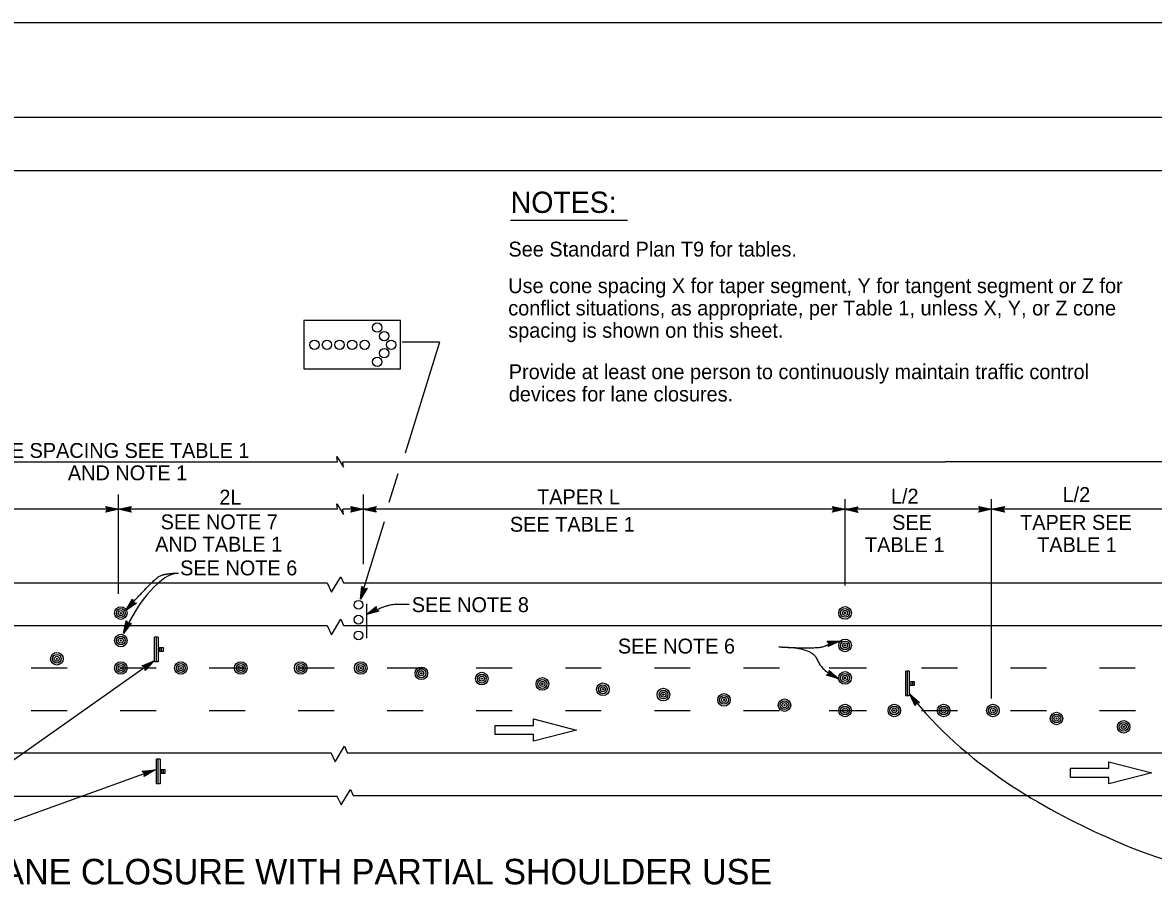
# Model space of a CAD drawing. Extents: x -894 to 866, y -476 to 714.
# Drawn here: x -254 to 279, y 306 to 714 of the extents above; entities that cross this region are included whole.
import ezdxf

# ---------------------------------------------------------------- set-up
doc = ezdxf.new("R2010")
doc.units = 0
for name, color, linetype in [('10 Sheet Format', 7, 'Continuous'), ('56 Stage 3 Anno', 7, 'Continuous'), ('57 Undefined', 7, 'Continuous'), ('60 Nongeo Data', 7, 'Continuous')]:
    doc.layers.add(name, color=color, linetype=linetype)

msp = doc.modelspace()

# ---------------------------------------------------------------- linework, layer by layer
at = {"layer": '10 Sheet Format'}
for p, q in [((836.54, 668.95), (-863.46, 668.95)), ((-813.45, 643.96), (811.55, 643.96))]:
    msp.add_line(p, q, dxfattribs=at)
for points in [[(-894.04, 713.56), (865.95, 713.56), (865.95, -476.44), (-894.04, -476.44)], [(-863.46, -431.05), (836.54, -431.05), (836.54, 668.95), (-863.46, 668.95)]]:
    msp.add_lwpolyline(points, close=True, dxfattribs=at)
at = {"layer": '56 Stage 3 Anno'}
for p, q in [((-57.46, 563.19), (-75.01, 563.19)), ((-57.46, 563.19), (-73.69, 510.93)), ((-386.56, 506.86), (-105.54, 506.86)), ((-103.04, 506.86), (180.57, 506.86)), ((499.2, 506.86), (180.57, 506.86)), ((-77.07, 501.27), (-81.28, 487.69)), ((-208.56, 444.73), (-208.56, 491.5)), ((-93.23, 458.78), (-93.23, 491.5)), ((-208.59, 484.55), (-386.56, 484.55)), ((-213.73, 484.55), (-214.53, 485.89)), ((-214.53, 485.89), (-214.53, 485.89)), ((-214.53, 485.89), (-208.53, 484.55)), ((-208.53, 484.55), (-214.53, 483.22)), ((-214.53, 483.22), (-213.73, 484.55)), ((-214.31, 485.54), (-209.91, 484.55)), ((-209.92, 484.55), (-214.29, 483.58)), ((-211.29, 484.55), (-214.11, 483.93)), ((-214.07, 485.18), (-211.29, 484.55)), ((-213.9, 484.83), (-212.67, 484.56)), ((-212.67, 484.56), (-213.88, 484.29)), ((-208.61, 484.56), (-202.61, 485.89)), ((-202.61, 483.22), (-208.61, 484.56)), ((-208.61, 484.56), (-208.61, 484.56)), ((-105.54, 484.55), (-208.59, 484.55)), ((-208.53, 484.55), (-208.53, 484.55)), ((-202.83, 483.57), (-207.23, 484.56)), ((-207.22, 484.56), (-202.84, 485.53)), ((-205.85, 484.56), (-203.02, 485.18)), ((-203.06, 483.93), (-205.85, 484.56)), ((-204.47, 484.55), (-203.26, 484.82)), ((-203.24, 484.28), (-204.47, 484.55)), ((-202.61, 485.89), (-203.41, 484.56)), ((-203.41, 484.56), (-202.61, 483.22)), ((-202.61, 485.89), (-202.61, 485.89)), ((-93.23, 484.55), (-103.04, 484.55)), ((-98.4, 484.55), (-99.2, 485.89)), ((-99.2, 485.89), (-99.2, 485.89)), ((-99.2, 485.89), (-93.2, 484.55)), ((-93.2, 484.55), (-99.2, 483.22)), ((-99.2, 483.22), (-98.4, 484.55)), ((-98.99, 485.54), (-94.58, 484.55)), ((-94.6, 484.55), (-98.97, 483.58)), ((-95.97, 484.55), (-98.79, 483.93)), ((-98.75, 485.18), (-95.97, 484.55)), ((-98.58, 484.83), (-97.35, 484.56)), ((-97.35, 484.56), (-98.56, 484.29)), ((-93.23, 484.51), (-87.23, 485.84)), ((202.43, 484.55), (-93.23, 484.55)), ((-87.23, 483.17), (-93.23, 484.51)), ((-93.23, 484.51), (-93.23, 484.51)), ((-93.2, 484.55), (-93.2, 484.55)), ((-87.44, 483.53), (-91.85, 484.51)), ((-91.84, 484.52), (-87.46, 485.49)), ((-90.46, 484.51), (-87.64, 485.14)), ((-87.68, 483.89), (-90.46, 484.51)), ((-89.08, 484.51), (-87.87, 484.78)), ((-87.85, 484.24), (-89.08, 484.51)), ((-87.23, 485.84), (-88.03, 484.51)), ((-88.03, 484.51), (-87.23, 483.17)), ((-87.23, 485.84), (-87.23, 485.84)), ((128.3, 484.54), (127.5, 485.88)), ((127.5, 485.88), (127.5, 485.88)), ((127.5, 485.88), (133.5, 484.54)), ((133.5, 484.54), (127.5, 483.21)), ((127.5, 483.21), (128.3, 484.54)), ((127.72, 485.53), (132.12, 484.55)), ((132.11, 484.54), (127.73, 483.57)), ((130.74, 484.55), (127.91, 483.92)), ((127.95, 485.17), (130.74, 484.55)), ((128.13, 484.82), (129.36, 484.55)), ((129.36, 484.55), (128.15, 484.28)), ((133.43, 448.67), (133.43, 489.36)), ((133.46, 484.45), (139.46, 485.78)), ((139.46, 483.11), (133.46, 484.45)), ((133.46, 484.45), (133.46, 484.45)), ((133.5, 484.54), (133.5, 484.54)), ((139.25, 483.47), (134.84, 484.45)), ((134.85, 484.46), (139.23, 485.42)), ((136.23, 484.45), (139.05, 485.08)), ((139.01, 483.83), (136.23, 484.45)), ((137.61, 484.45), (138.82, 484.72)), ((138.84, 484.18), (137.61, 484.45)), ((139.46, 485.78), (138.66, 484.45)), ((138.66, 484.45), (139.46, 483.11)), ((139.46, 485.78), (139.46, 485.78)), ((197.23, 484.55), (196.43, 485.89)), ((196.43, 485.89), (196.43, 485.89)), ((196.43, 485.89), (202.43, 484.55)), ((202.43, 484.55), (196.43, 483.22)), ((196.43, 483.22), (197.23, 484.55)), ((196.65, 485.53), (201.05, 484.55)), ((201.04, 484.55), (196.66, 483.58)), ((199.67, 484.55), (196.84, 483.93)), ((196.88, 485.18), (199.67, 484.55)), ((197.06, 484.83), (198.29, 484.55)), ((198.29, 484.55), (197.08, 484.29)), ((202.43, 395.44), (202.43, 489.36)), ((202.43, 484.55), (202.43, 484.55)), ((292.86, 484.55), (202.43, 484.55)), ((202.46, 484.57), (208.46, 485.9)), ((208.46, 483.23), (202.46, 484.57)), ((202.46, 484.57), (202.46, 484.57)), ((208.24, 483.58), (203.84, 484.57)), ((203.85, 484.57), (208.22, 485.54)), ((205.22, 484.57), (208.05, 485.19)), ((208.01, 483.94), (205.22, 484.57)), ((206.6, 484.56), (207.81, 484.83)), ((207.83, 484.29), (206.6, 484.56)), ((208.46, 485.9), (207.66, 484.57)), ((207.66, 484.57), (208.46, 483.23)), ((208.46, 485.9), (208.46, 485.9)), ((-214.53, 483.22), (-214.53, 483.22)), ((-202.61, 483.22), (-202.61, 483.22)), ((-99.2, 483.22), (-99.2, 483.22)), ((-87.23, 483.17), (-87.23, 483.17)), ((127.5, 483.21), (127.5, 483.21)), ((139.46, 483.11), (139.46, 483.11)), ((196.43, 483.22), (196.43, 483.22)), ((208.46, 483.23), (208.46, 483.23)), ((-83.57, 478.65), (-94.27, 444.18)), ((-94.61, 442.18), (-94.11, 448.21)), ((-91.6, 447.43), (-94.61, 442.18)), ((-94.21, 443.49), (-93.84, 447.89)), ((-92, 447.33), (-94.21, 443.48)), ((-94.11, 448.21), (-94.11, 448.21)), ((-94.11, 448.21), (-93.09, 447.07)), ((-93.8, 444.78), (-93.57, 447.62)), ((-92.4, 447.22), (-93.8, 444.78)), ((-93.4, 446.08), (-93.3, 447.29)), ((-93.09, 447.07), (-91.6, 447.43)), ((-91.6, 447.43), (-91.6, 447.43)), ((-205.21, 436.92), (-202.03, 442.18)), ((-202.03, 442.18), (-202.03, 442.18)), ((-202.03, 442.18), (-201.62, 440.68)), ((-94.61, 442.18), (-94.61, 442.18)), ((-92.78, 447.15), (-93.4, 446.08)), ((-200.1, 440.34), (-205.21, 436.92)), ((-205.21, 436.92), (-205.21, 436.92)), ((-204.26, 437.93), (-201.94, 441.76)), ((-200.51, 440.43), (-204.26, 437.92)), ((-203.3, 438.92), (-201.81, 441.4)), ((-200.93, 440.51), (-203.3, 438.92)), ((-202.35, 439.92), (-201.71, 440.98)), ((-201.3, 440.62), (-202.35, 439.92)), ((-201.62, 440.68), (-200.1, 440.34)), ((-200.1, 440.34), (-200.1, 440.34)), ((-206.2, 426.06), (-205.04, 432.1)), ((-205.65, 427.34), (-204.8, 431.74)), ((-205.1, 428.6), (-204.55, 431.44)), ((-205.04, 432.1), (-205.04, 432.1)), ((-205.04, 432.1), (-204.13, 430.83)), ((-202.59, 431.04), (-206.2, 426.06)), ((-206.2, 426.06), (-206.2, 426.06)), ((-203, 430.98), (-205.65, 427.33)), ((-203.42, 430.91), (-205.1, 428.6)), ((-204.55, 429.86), (-204.32, 431.08)), ((-203.81, 430.88), (-204.55, 429.86)), ((-204.13, 430.83), (-202.59, 431.04)), ((-202.59, 431.04), (-202.59, 431.04)), ((-191.87, 413.17), (-341.74, 307.62)), ((-191.38, 361.98), (-341.74, 307.62))]:
    msp.add_line(p, q, dxfattribs=at)
for points in [[(-105.54, 506.86), (-105.85, 509.36), (-102.72, 504.36), (-103.04, 506.86)], [(-105.54, 484.55), (-105.85, 487.05), (-102.72, 482.05), (-103.04, 484.55)]]:
    msp.add_lwpolyline(points, dxfattribs=at)
for points in [[(-86.04, 436.54), (-91.89, 434.99), (-87.25, 438.87), (-87.28, 438.47), (-90.68, 435.63), (-86.39, 436.75), (-86.73, 436.97), (-89.47, 436.24), (-87.3, 438.06), (-87.33, 437.65), (-88.27, 436.87), (-87.08, 437.18), (-87.35, 437.35), (-87.25, 438.87), (-87.35, 437.35)], [(124.97, 422.47), (131.02, 422.47), (125.54, 419.91), (125.67, 420.29), (129.68, 422.17), (125.25, 422.18), (125.52, 421.88), (128.36, 421.88), (125.79, 420.68), (125.92, 421.07), (127.03, 421.58), (125.8, 421.59), (126.02, 421.36), (125.54, 419.91), (126.02, 421.36)], [(-197.48, 410.9), (-191.87, 413.17), (-195.99, 408.73), (-196.01, 409.14), (-193, 412.39), (-197.11, 410.73), (-196.74, 410.56), (-194.11, 411.62), (-196.04, 409.55), (-196.07, 409.95), (-195.23, 410.85), (-196.37, 410.39), (-196.08, 410.26), (-195.99, 408.73), (-196.08, 410.26)], [(125.91, 408.74), (130.44, 404.72), (124.64, 406.44), (124.99, 406.64), (129.24, 405.38), (125.93, 408.33), (125.94, 407.92), (128.06, 406.04), (125.34, 406.85), (125.7, 407.05), (126.87, 406.7), (125.95, 407.52), (125.96, 407.2), (124.64, 406.44), (125.96, 407.2)], [(166.44, 392.1), (163.89, 397.59), (168.52, 393.7), (168.12, 393.66), (164.72, 396.5), (166.59, 392.48), (166.74, 392.86), (165.54, 395.43), (167.71, 393.61), (167.31, 393.56), (166.37, 394.35), (166.89, 393.23), (167.01, 393.53), (168.52, 393.7), (167.01, 393.53)], [(-197.39, 361.28), (-191.38, 361.98), (-196.53, 358.8), (-196.45, 359.2), (-192.67, 361.52), (-197.08, 361.02), (-196.77, 360.76), (-193.95, 361.09), (-196.36, 359.6), (-196.28, 360), (-195.23, 360.64), (-196.46, 360.5), (-196.22, 360.3), (-196.53, 358.8), (-196.22, 360.3)]]:
    msp.add_lwpolyline(points, close=True, dxfattribs=at)
msp.add_ellipse((-192.36, 420.75), major_axis=(-14.9, -33.25), ratio=0.406542, start_param=3.336427, end_param=4.738607, dxfattribs=at)
for points, degree in [([(-205.21, 436.92), (-191.68, 452.08), (-186.41, 454.38), (-180.35, 454.55)], 2), ([(-91.89, 434.99), (-82.44, 439.89), (-74.05, 439.89), (-71.77, 439.89)], 2), ([(102.28, 419.78), (121.17, 418.82), (126.3, 421.38), (132.06, 422.66)], 2), ([(102.28, 419.78), (117.97, 419.78), (122.6, 408.11), (130.64, 404.58)], 2), ([(163.89, 397.59), (189.13, 364.73), (266.07, 321.85), (322.17, 309.43), (403.37, 308.14), (430.82, 307.8), (454.88, 308.82)], 3)]:
    msp.add_open_spline(points, degree=degree, dxfattribs=at)
at = {"layer": '57 Undefined'}
msp.add_line((-24.02, 620.67), (31.07, 620.67), dxfattribs=at)
at = {"layer": '60 Nongeo Data'}
for p, q in [((-121.32, 573.35), (-121.32, 550.65)), ((-75.92, 573.35), (-121.32, 573.35)), ((-75.92, 550.65), (-75.92, 573.35)), ((-121.32, 550.65), (-75.92, 550.65)), ((-494.41, 449.87), (-110.45, 449.87)), ((-102.69, 449.87), (623.78, 449.87)), ((-91.93, 440.04), (-91.93, 423.97)), ((-491.61, 429.87), (-110.45, 429.87)), ((-102.69, 429.87), (629.96, 429.87)), ((-189.94, 424.36), (-191.59, 424.36)), ((-191.59, 412.8), (-191.59, 424.36)), ((-190.76, 412.8), (-190.76, 424.36)), ((-189.94, 424.36), (-189.94, 412.8)), ((-189.11, 419.41), (-189.94, 419.41)), ((-189.94, 418.58), (-189.94, 418.58)), ((-189.94, 417.76), (-189.11, 417.76)), ((-187.46, 419.41), (-189.11, 419.41)), ((-189.11, 417.76), (-189.11, 419.41)), ((-189.11, 417.76), (-187.46, 417.76)), ((-188.29, 417.76), (-188.29, 419.41)), ((-187.46, 417.76), (-187.46, 419.41)), ((-189.94, 412.8), (-191.59, 412.8)), ((-249.76, 409.87), (-232.84, 409.87)), ((-207.84, 409.87), (-190.92, 409.87)), ((-165.92, 409.87), (-149, 409.87)), ((-124, 409.87), (-107.08, 409.87)), ((-82.08, 409.87), (-65.16, 409.87)), ((-40.16, 409.87), (-23.24, 409.87)), ((1.76, 409.87), (18.68, 409.87)), ((43.68, 409.87), (60.6, 409.87)), ((85.6, 409.87), (102.52, 409.87)), ((125.9, 409.87), (143.46, 409.87)), ((163.68, 408.35), (162.03, 408.35)), ((162.03, 396.79), (162.03, 408.35)), ((162.86, 396.79), (162.86, 408.35)), ((163.68, 408.35), (163.68, 396.79)), ((169.44, 409.87), (186.36, 409.87)), ((211.36, 409.87), (228.28, 409.87)), ((253.28, 409.87), (270.06, 409.87)), ((164.51, 403.4), (163.68, 403.4)), ((163.68, 402.57), (163.68, 402.57)), ((163.68, 401.75), (164.51, 401.75)), ((166.16, 403.4), (164.51, 403.4)), ((164.51, 401.75), (164.51, 403.4)), ((164.51, 401.75), (166.16, 401.75)), ((165.34, 401.75), (165.34, 403.4)), ((166.16, 401.75), (166.16, 403.4)), ((163.68, 396.79), (162.03, 396.79)), ((-249.76, 389.87), (-232.84, 389.87)), ((-207.84, 389.87), (-190.92, 389.87)), ((-165.92, 389.87), (-149, 389.87)), ((-124, 389.87), (-107.08, 389.87)), ((-82.08, 389.87), (-65.16, 389.87)), ((-40.16, 389.87), (-23.24, 389.87)), ((1.76, 389.87), (18.68, 389.87)), ((43.68, 389.87), (60.6, 389.87)), ((85.6, 389.87), (102.52, 389.87)), ((125.9, 389.87), (143.46, 389.87)), ((169.44, 389.87), (186.36, 389.87)), ((211.36, 389.87), (228.28, 389.87)), ((253.28, 389.87), (270.2, 389.87)), ((-13.3, 382.79), (-13.3, 385.88)), ((-13.3, 385.88), (7.02, 380.66)), ((-31.24, 380.66), (-31.24, 382.79)), ((-31.24, 382.79), (-13.3, 382.79)), ((-31.24, 378.54), (-31.24, 380.66)), ((-13.31, 378.54), (-31.24, 378.54)), ((7.02, 380.66), (-13.31, 375.44)), ((-13.31, 375.44), (-13.31, 378.54)), ((-494.06, 369.87), (-108.58, 369.87)), ((-100.94, 369.87), (629.96, 369.87)), ((-189.04, 366.95), (-190.7, 366.95)), ((-190.7, 355.39), (-190.7, 366.95)), ((-189.87, 355.39), (-189.87, 366.95)), ((-189.04, 366.95), (-189.04, 355.39)), ((-188.22, 362), (-189.04, 362)), ((-186.57, 362), (-188.22, 362)), ((-188.22, 360.35), (-188.22, 362)), ((-187.39, 360.35), (-187.39, 362)), ((-186.57, 360.35), (-186.57, 362)), ((239.65, 360.53), (239.65, 362.66)), ((239.65, 362.66), (257.59, 362.66)), ((257.59, 362.66), (257.59, 365.75)), ((257.59, 365.75), (277.91, 360.53)), ((-189.04, 361.17), (-189.04, 361.17)), ((-189.04, 360.35), (-188.22, 360.35)), ((-188.22, 360.35), (-186.57, 360.35)), ((239.65, 358.41), (239.65, 360.53)), ((257.58, 358.41), (239.65, 358.41)), ((277.91, 360.53), (257.58, 355.31)), ((257.58, 355.31), (257.58, 358.41)), ((-189.04, 355.39), (-190.7, 355.39)), ((-492.66, 349.56), (-105.78, 349.56)), ((-98.14, 349.81), (639.35, 349.81))]:
    msp.add_line(p, q, dxfattribs=at)
for points in [[(-110.45, 449.87), (-108.34, 445.52), (-103.97, 452.81), (-102.69, 449.87)], [(-110.45, 429.87), (-108.34, 425.52), (-103.97, 432.81), (-102.69, 429.87)], [(-108.71, 370.13), (-106.59, 365.77), (-102.22, 373.06), (-100.94, 370.13)], [(-105.9, 349.81), (-103.79, 345.46), (-99.42, 352.75), (-98.14, 349.81)]]:
    msp.add_lwpolyline(points, dxfattribs=at)
for centre, radius in [((-86.79, 570.05), 2.2), ((-83.51, 566.02), 2.2), ((-116.37, 562), 2.2), ((-110.46, 562), 2.2), ((-104.54, 562), 2.2), ((-98.62, 562), 2.2), ((-92.71, 562), 2.2), ((-83.51, 557.97), 2.2), ((-80.24, 562), 2.2), ((-86.79, 553.94), 2.2), ((-207.51, 435.73), 2.97), ((-207.51, 435.73), 2.08), ((-207.51, 435.73), 1.19), ((-95.64, 439.63), 2.06), ((133.43, 435.79), 2.97), ((133.43, 435.79), 2.08), ((133.43, 435.79), 1.19), ((-207.51, 435.73), 0.297), ((-95.64, 432.62), 2.06), ((133.43, 435.79), 0.297), ((-95.64, 425.21), 2.06), ((-207.51, 422.79), 2.97), ((-207.51, 422.79), 2.08), ((-207.51, 422.79), 1.19), ((-207.51, 422.79), 0.297), ((133.43, 420.49), 2.97), ((133.43, 420.49), 2.08), ((133.43, 420.49), 1.19), ((133.43, 420.49), 0.297), ((-237.63, 414.2), 2.97), ((-237.63, 414.2), 2.08), ((-237.63, 414.2), 1.19), ((-237.63, 414.2), 0.297), ((-207.51, 409.86), 2.97), ((-207.51, 409.86), 2.08), ((-207.51, 409.86), 1.19), ((-207.51, 409.86), 0.297), ((-179.27, 409.86), 2.97), ((-179.27, 409.86), 2.08), ((-179.27, 409.86), 1.19), ((-179.27, 409.86), 0.297), ((-151.03, 409.86), 2.97), ((-151.03, 409.86), 2.08), ((-151.03, 409.86), 1.19), ((-151.03, 409.86), 0.297), ((-122.79, 409.86), 2.97), ((-122.79, 409.86), 2.08), ((-122.79, 409.86), 1.19), ((-122.79, 409.86), 0.297), ((-94.55, 409.86), 2.97), ((-94.55, 409.86), 2.08), ((-94.55, 409.86), 1.19), ((-94.55, 409.86), 0.297), ((-66.05, 407.36), 2.97), ((-66.05, 407.36), 2.08), ((-66.05, 407.36), 1.19), ((-66.05, 407.36), 0.297), ((-37.56, 404.86), 2.97), ((-37.56, 404.86), 2.08), ((-37.56, 404.86), 1.19), ((-37.56, 404.86), 0.297), ((-9.06, 402.36), 2.97), ((133.43, 405.18), 2.97), ((133.43, 405.18), 2.08), ((133.43, 405.18), 1.19), ((133.43, 405.18), 0.297), ((-9.06, 402.36), 2.08), ((-9.06, 402.36), 1.19), ((-9.06, 402.36), 0.297), ((19.44, 399.86), 2.97), ((19.44, 399.86), 2.08), ((19.44, 399.86), 1.19), ((19.44, 399.86), 0.297), ((47.94, 397.37), 2.97), ((47.94, 397.37), 2.08), ((47.94, 397.37), 1.19), ((47.94, 397.37), 0.297), ((76.44, 394.87), 2.97), ((76.44, 394.87), 2.08), ((76.44, 394.87), 1.19), ((76.44, 394.87), 0.297), ((104.94, 392.37), 2.97), ((104.94, 392.37), 2.08), ((104.94, 392.37), 1.19), ((104.94, 392.37), 0.297), ((133.43, 389.87), 2.97), ((133.43, 389.87), 2.08), ((133.43, 389.87), 1.19), ((133.43, 389.87), 0.297), ((156.64, 389.87), 2.97), ((156.64, 389.87), 2.08), ((156.64, 389.87), 1.19), ((156.64, 389.87), 0.297), ((179.84, 389.87), 2.97), ((179.84, 389.87), 2.08), ((179.84, 389.87), 1.19), ((179.84, 389.87), 0.297), ((203.04, 389.87), 2.97), ((203.04, 389.87), 2.08), ((203.04, 389.87), 1.19), ((203.04, 389.87), 0.297), ((232.98, 386.11), 2.97), ((232.98, 386.11), 2.08), ((232.98, 386.11), 1.19), ((232.98, 386.11), 0.297), ((264.61, 382.18), 2.97), ((264.61, 382.18), 2.08), ((264.61, 382.18), 1.19), ((264.61, 382.18), 0.297)]:
    msp.add_circle(centre, radius, dxfattribs=at)

# ---------------------------------------------------------------- texts
at = {"layer": '57 Undefined'}
for s, height, p in [('NOTES:', 10, (-23.92, 624.02)), ('See Standard Plan T9 for tables.', 7, (-25.03, 603.48)), ('Use cone spacing X for taper segment, Y for tangent segment or Z for', 7, (-25.12, 586.27)), ('conflict situations, as appropriate, per Table 1, unless X, Y, or Z cone', 7, (-25.12, 575.77)), ('spacing is shown on this sheet.', 7, (-25.12, 565.27)), ('Provide at least one person to continuously maintain traffic control', 7, (-24.87, 545.79)), ('devices for lane closures.', 7, (-24.87, 535.29)), ('CONE SPACING SEE TABLE 1', 7, (-280.13, 508.72)), ('AND NOTE 1', 7, (-232.44, 498.22)), ('L/2', 7, (235.85, 488)), ('2L', 7, (-161.13, 486.77)), ('TAPER L', 7, (-11.55, 486.9)), ('L/2', 7, (155.02, 487.23)), ('SEE NOTE 7', 7, (-188.77, 475.13)), ('SEE TABLE 1', 7, (-24.35, 473.99)), ('SEE', 7, (155.62, 474.88)), ('TAPER SEE', 7, (215.87, 474.88)), ('AND TABLE 1', 7, (-191.35, 464.63)), ('TABLE 1', 7, (142.81, 464.38)), ('TABLE 1', 7, (223.88, 464.38)), ('SEE NOTE 6', 7, (-179.59, 453.47)), ('SEE NOTE 8', 7, (-70.53, 436.15)), ('SEE NOTE 6', 7, (26.49, 416.68)), ('LANE CLOSURE WITH PARTIAL SHOULDER USE', 12, (-272.69, 308.06))]:
    msp.add_text(s, height=height, dxfattribs=at).set_placement(p)

doc.saveas('drawing.dxf')
